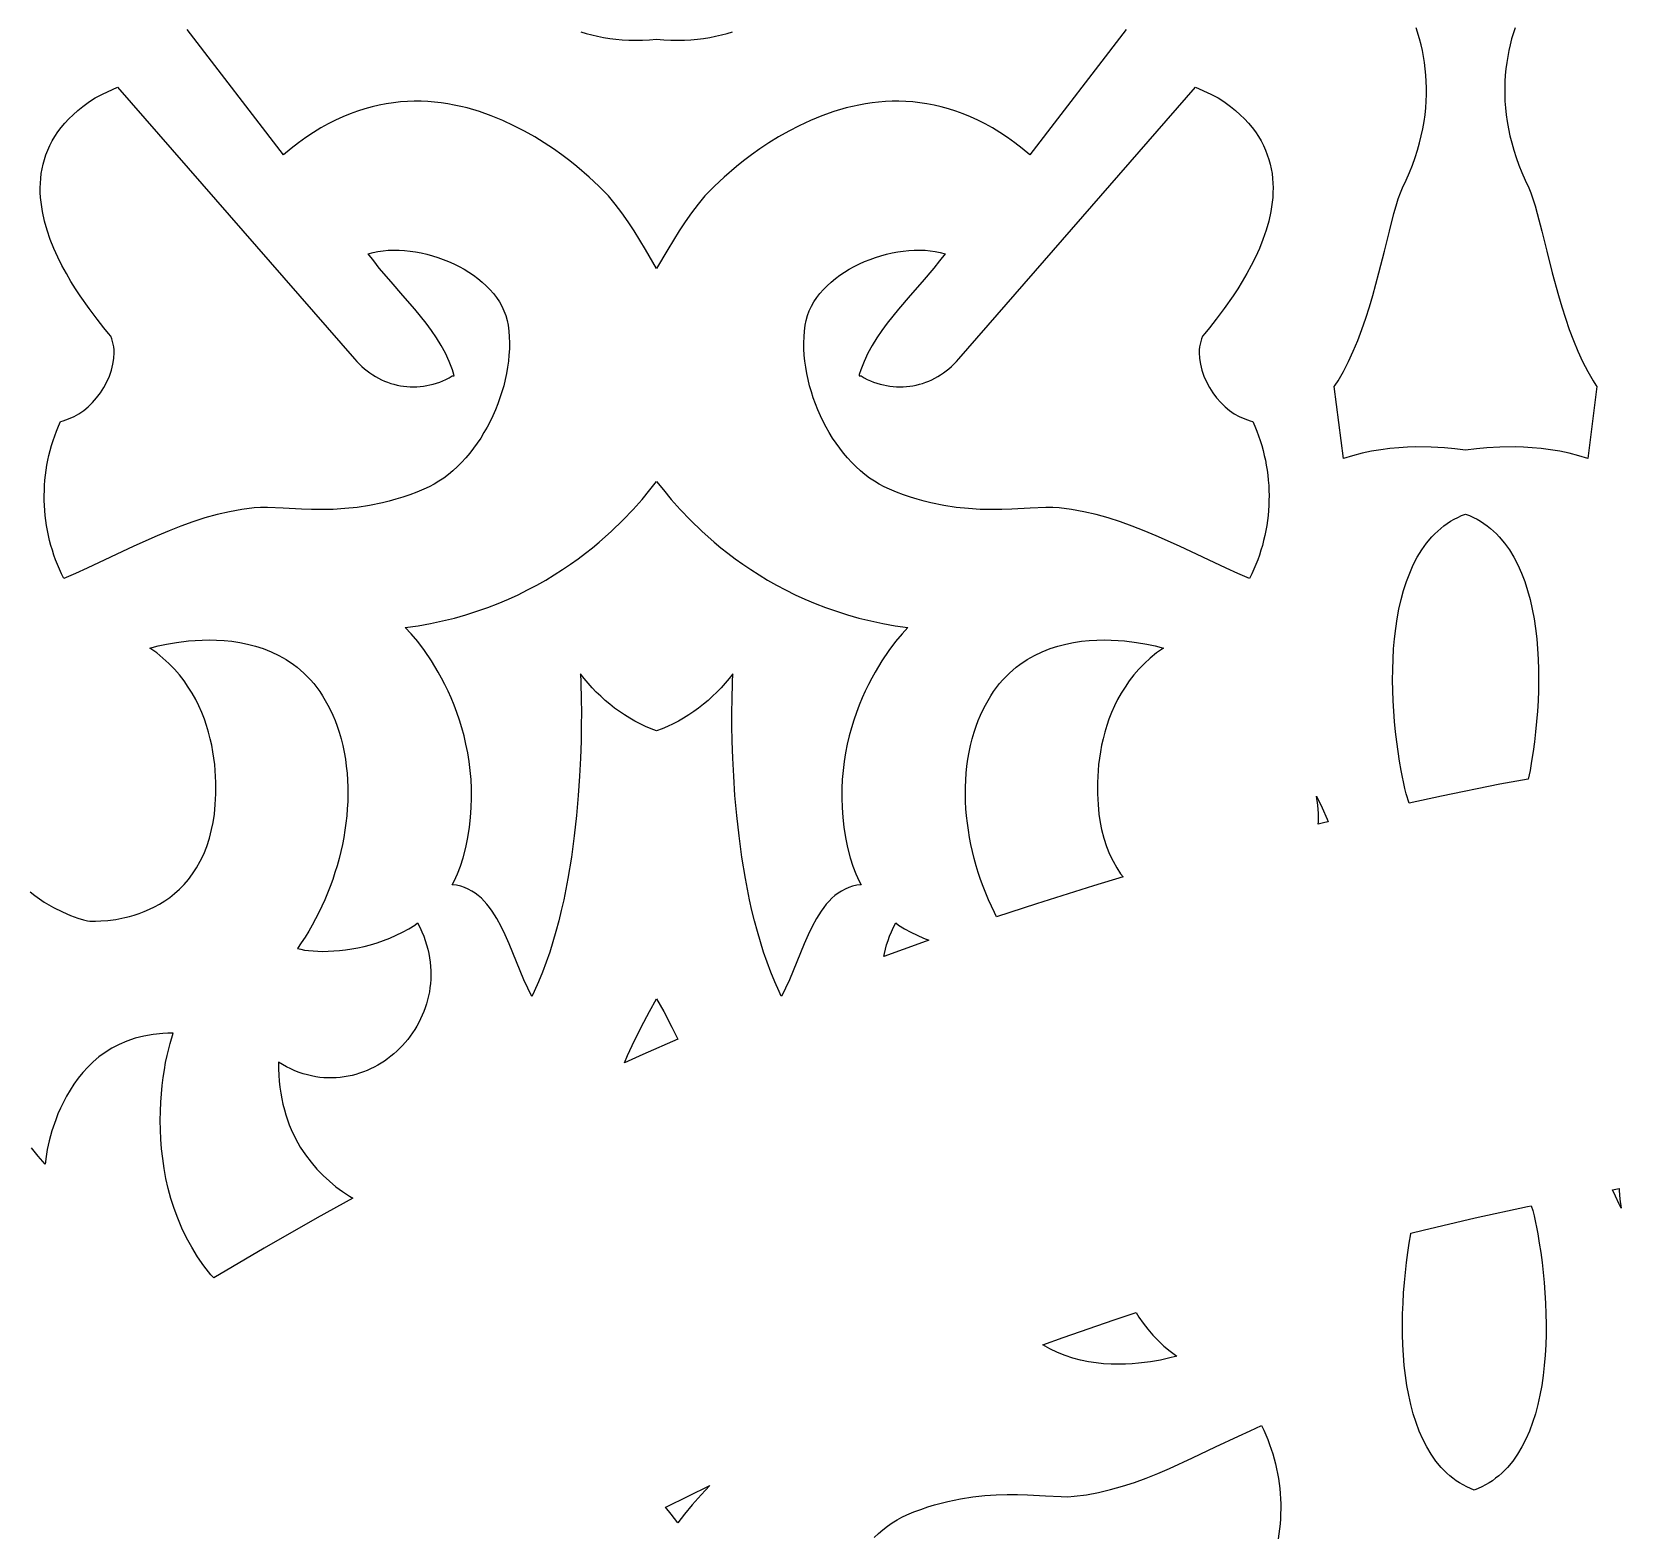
# Model space of a CAD drawing. Extents: x -350 to 350, y -780 to 780.
# Drawn here: x -106.8 to -31, y 580.7 to 652.4 of the extents above; entities that cross this region are included whole.
import ezdxf

# ---------------------------------------------------------------- set-up
doc = ezdxf.new("R2010")
doc.units = 0
doc.layers.add('LAYER_1', color=18, linetype='CONTINUOUS')

msp = doc.modelspace()

# ---------------------------------------------------------------- linework, layer by layer
at = {"layer": 'LAYER_1'}
for points in [[(-54.596, 652.461), (-59.201, 646.485), (-59.556, 646.782), (-59.912, 647.059), (-60.267, 647.315), (-60.621, 647.551), (-60.975, 647.768), (-61.328, 647.965), (-61.68, 648.144), (-62.031, 648.305), (-62.38, 648.449), (-62.728, 648.576), (-63.074, 648.686), (-63.419, 648.781), (-63.761, 648.86), (-64.101, 648.924), (-64.439, 648.974), (-64.774, 649.01), (-65.107, 649.033), (-65.437, 649.042), (-65.763, 649.04), (-66.087, 649.026), (-66.407, 649), (-66.724, 648.964), (-67.037, 648.918), (-67.346, 648.861), (-67.652, 648.796), (-67.953, 648.722), (-68.542, 648.55), (-69.113, 648.349), (-69.663, 648.123), (-70.193, 647.877), (-70.7, 647.615), (-71.183, 647.34), (-71.641, 647.058), (-72.072, 646.771), (-72.476, 646.485), (-72.85, 646.202), (-73.194, 645.928), (-73.786, 645.422), (-74.241, 644.997), (-74.547, 644.689), (-74.695, 644.528), (-75.025, 644.129), (-75.339, 643.716), (-75.639, 643.29), (-75.926, 642.855), (-76.474, 641.964), (-77.001, 641.061), (-77.527, 641.964), (-78.075, 642.855), (-78.362, 643.29), (-78.662, 643.716), (-78.976, 644.129), (-79.306, 644.528), (-79.454, 644.689), (-79.76, 644.997), (-80.215, 645.422), (-80.807, 645.928), (-81.151, 646.202), (-81.525, 646.485), (-81.929, 646.771), (-82.36, 647.058), (-82.818, 647.34), (-83.301, 647.615), (-83.808, 647.877), (-84.338, 648.123), (-84.889, 648.349), (-85.459, 648.55), (-86.048, 648.722), (-86.349, 648.796), (-86.655, 648.861), (-86.964, 648.918), (-87.277, 648.964), (-87.594, 649), (-87.914, 649.026), (-88.238, 649.04), (-88.564, 649.042), (-88.894, 649.033), (-89.227, 649.01), (-89.562, 648.974), (-89.9, 648.924), (-90.24, 648.86), (-90.582, 648.781), (-90.927, 648.686), (-91.273, 648.576), (-91.621, 648.449), (-91.97, 648.305), (-92.321, 648.144), (-92.673, 647.965), (-93.026, 647.768), (-93.38, 647.551), (-93.734, 647.315), (-94.089, 647.059), (-94.445, 646.782), (-94.801, 646.485), (-99.406, 652.461)], [(-80.625, 652.355), (-80.362, 652.276), (-80.093, 652.205), (-79.816, 652.141), (-79.533, 652.087), (-79.242, 652.041), (-78.944, 652.005), (-78.639, 651.978), (-78.326, 651.962), (-78.006, 651.955), (-77.679, 651.959), (-77.344, 651.974), (-77.001, 652.001), (-76.657, 651.974), (-76.322, 651.959), (-75.995, 651.955), (-75.675, 651.962), (-75.363, 651.978), (-75.057, 652.005), (-74.759, 652.041), (-74.469, 652.087), (-74.185, 652.141), (-73.908, 652.205), (-73.639, 652.276), (-73.376, 652.355)], [(-36.041, 652.546), (-36.204, 652.012), (-36.274, 651.737), (-36.337, 651.458), (-36.392, 651.173), (-36.439, 650.884), (-36.477, 650.59), (-36.506, 650.291), (-36.525, 649.987), (-36.535, 649.679), (-36.534, 649.366), (-36.522, 649.048), (-36.499, 648.726), (-36.464, 648.4), (-36.417, 648.069), (-36.358, 647.734), (-36.287, 647.395), (-36.202, 647.052), (-36.103, 646.704), (-35.99, 646.352), (-35.863, 645.996), (-35.721, 645.637), (-35.564, 645.273), (-35.391, 644.905), (-35.29, 644.671), (-35.188, 644.388), (-35.086, 644.06), (-34.982, 643.691), (-34.764, 642.849), (-34.528, 641.894), (-34.266, 640.861), (-33.972, 639.784), (-33.81, 639.239), (-33.636, 638.696), (-33.452, 638.159), (-33.254, 637.631), (-33.042, 637.118), (-32.816, 636.624), (-32.574, 636.152), (-32.316, 635.707), (-32.18, 635.496), (-32.135, 635.43), (-32.573, 631.995), (-33.005, 632.132), (-33.458, 632.251), (-33.909, 632.347), (-34.355, 632.422), (-34.793, 632.479), (-35.22, 632.518), (-35.634, 632.543), (-36.031, 632.555), (-36.761, 632.549), (-37.388, 632.514), (-37.886, 632.468), (-38.4, 632.404), (-38.915, 632.468), (-39.413, 632.514), (-40.04, 632.549), (-40.77, 632.555), (-41.167, 632.543), (-41.581, 632.518), (-42.008, 632.479), (-42.446, 632.422), (-42.892, 632.347), (-43.343, 632.251), (-43.795, 632.132), (-44.227, 631.995), (-44.666, 635.43), (-44.621, 635.496), (-44.485, 635.707), (-44.227, 636.152), (-43.985, 636.624), (-43.759, 637.118), (-43.547, 637.631), (-43.349, 638.159), (-43.164, 638.696), (-42.991, 639.239), (-42.829, 639.784), (-42.535, 640.861), (-42.273, 641.894), (-42.037, 642.849), (-41.819, 643.691), (-41.715, 644.06), (-41.613, 644.388), (-41.511, 644.671), (-41.41, 644.905), (-41.237, 645.273), (-41.08, 645.637), (-40.938, 645.996), (-40.811, 646.352), (-40.698, 646.704), (-40.599, 647.052), (-40.514, 647.395), (-40.442, 647.734), (-40.383, 648.069), (-40.337, 648.4), (-40.302, 648.726), (-40.279, 649.048), (-40.267, 649.366), (-40.266, 649.679), (-40.276, 649.987), (-40.295, 650.291), (-40.324, 650.59), (-40.362, 650.884), (-40.409, 651.173), (-40.464, 651.458), (-40.527, 651.737), (-40.597, 652.012), (-40.76, 652.546)], [(-106.898, 611.336), (-106.678, 611.159), (-106.454, 610.996), (-106.23, 610.846), (-106.006, 610.709), (-105.785, 610.585), (-105.358, 610.373), (-104.966, 610.206), (-104.623, 610.082), (-104.346, 609.997), (-104.151, 609.948), (-104.052, 609.932), (-103.776, 609.931), (-103.516, 609.941), (-103.19, 609.968), (-102.808, 610.019), (-102.383, 610.102), (-102.158, 610.158), (-101.926, 610.225), (-101.689, 610.303), (-101.448, 610.393), (-101.204, 610.497), (-100.96, 610.616), (-100.716, 610.75), (-100.474, 610.9), (-100.235, 611.067), (-100.001, 611.252), (-99.773, 611.456), (-99.553, 611.68), (-99.342, 611.925), (-99.141, 612.192), (-98.952, 612.481), (-98.776, 612.794), (-98.615, 613.132), (-98.47, 613.495), (-98.342, 613.884), (-98.234, 614.3), (-98.166, 614.641), (-98.106, 615.042), (-98.061, 615.498), (-98.035, 616), (-98.033, 616.541), (-98.061, 617.114), (-98.088, 617.41), (-98.125, 617.711), (-98.172, 618.017), (-98.23, 618.325), (-98.299, 618.636), (-98.381, 618.949), (-98.475, 619.262), (-98.583, 619.575), (-98.705, 619.886), (-98.842, 620.196), (-98.995, 620.502), (-99.164, 620.804), (-99.35, 621.1), (-99.553, 621.392), (-99.775, 621.676), (-100.015, 621.952), (-100.276, 622.22), (-100.556, 622.478), (-100.858, 622.725), (-101.181, 622.961), (-100.78, 623.061), (-100.394, 623.144), (-99.906, 623.228), (-99.332, 623.299), (-99.019, 623.324), (-98.691, 623.341), (-98.349, 623.348), (-97.997, 623.341), (-97.636, 623.32), (-97.268, 623.283), (-96.895, 623.228), (-96.52, 623.152), (-96.144, 623.055), (-95.77, 622.934), (-95.399, 622.787), (-95.034, 622.612), (-94.677, 622.408), (-94.329, 622.173), (-94.16, 622.044), (-93.994, 621.905), (-93.831, 621.758), (-93.672, 621.602), (-93.517, 621.437), (-93.366, 621.262), (-93.22, 621.078), (-93.079, 620.884), (-92.943, 620.679), (-92.812, 620.464), (-92.686, 620.239), (-92.567, 620.003), (-92.453, 619.755), (-92.346, 619.497), (-92.245, 619.227), (-92.152, 618.945), (-92.06, 618.63), (-91.98, 618.31), (-91.911, 617.986), (-91.854, 617.659), (-91.809, 617.329), (-91.774, 616.995), (-91.751, 616.659), (-91.738, 616.321), (-91.735, 615.981), (-91.743, 615.64), (-91.762, 615.298), (-91.79, 614.956), (-91.827, 614.613), (-91.875, 614.271), (-91.932, 613.93), (-91.998, 613.589), (-92.073, 613.251), (-92.156, 612.914), (-92.249, 612.579), (-92.349, 612.248), (-92.458, 611.919), (-92.575, 611.594), (-92.7, 611.273), (-92.833, 610.957), (-92.973, 610.645), (-93.12, 610.338), (-93.274, 610.037), (-93.435, 609.742), (-93.603, 609.453), (-93.777, 609.171), (-93.958, 608.896), (-94.145, 608.629), (-93.986, 608.59), (-93.808, 608.557), (-93.612, 608.53), (-93.398, 608.51), (-93.17, 608.498), (-92.927, 608.493), (-92.672, 608.497), (-92.405, 608.51), (-92.129, 608.533), (-91.844, 608.565), (-91.552, 608.609), (-91.254, 608.663), (-90.952, 608.729), (-90.647, 608.808), (-90.341, 608.9), (-90.034, 609.004), (-89.728, 609.123), (-89.426, 609.257), (-89.127, 609.405), (-88.833, 609.569), (-88.546, 609.749), (-88.407, 609.848), (-88.3, 609.639), (-88.204, 609.43), (-88.117, 609.221), (-88.041, 609.012), (-87.975, 608.803), (-87.918, 608.594), (-87.871, 608.385), (-87.834, 608.178), (-87.805, 607.971), (-87.786, 607.765), (-87.775, 607.561), (-87.773, 607.358), (-87.779, 607.156), (-87.794, 606.956), (-87.816, 606.758), (-87.847, 606.563), (-87.885, 606.369), (-87.931, 606.178), (-87.984, 605.99), (-88.044, 605.804), (-88.112, 605.622), (-88.186, 605.443), (-88.266, 605.267), (-88.354, 605.095), (-88.447, 604.926), (-88.547, 604.762), (-88.652, 604.601), (-88.763, 604.445), (-88.88, 604.293), (-89.002, 604.146), (-89.129, 604.004), (-89.262, 603.867), (-89.399, 603.735), (-89.54, 603.608), (-89.687, 603.487), (-89.837, 603.372), (-89.992, 603.262), (-90.15, 603.159), (-90.312, 603.062), (-90.478, 602.971), (-90.647, 602.887), (-90.82, 602.81), (-90.995, 602.74), (-91.173, 602.677), (-91.354, 602.622), (-91.537, 602.574), (-91.723, 602.534), (-91.91, 602.501), (-92.1, 602.477), (-92.291, 602.461), (-92.484, 602.453), (-92.678, 602.454), (-92.874, 602.464), (-93.07, 602.483), (-93.268, 602.511), (-93.466, 602.549), (-93.664, 602.596), (-93.863, 602.652), (-94.062, 602.719), (-94.26, 602.796), (-94.459, 602.883), (-94.657, 602.98), (-94.855, 603.088), (-95.051, 603.207), (-95.047, 602.895), (-95.033, 602.592), (-95.01, 602.297), (-94.978, 602.01), (-94.937, 601.731), (-94.888, 601.46), (-94.831, 601.197), (-94.766, 600.941), (-94.694, 600.693), (-94.614, 600.452), (-94.528, 600.219), (-94.435, 599.993), (-94.231, 599.562), (-94.004, 599.159), (-93.757, 598.782), (-93.492, 598.431), (-93.211, 598.105), (-92.918, 597.803), (-92.614, 597.525), (-92.301, 597.268), (-91.983, 597.034), (-91.661, 596.82), (-91.499, 596.722), (-93.197, 595.787), (-95.726, 594.341), (-98.135, 592.914), (-98.269, 593.066), (-98.604, 593.492), (-98.909, 593.929), (-99.185, 594.375), (-99.434, 594.831), (-99.657, 595.293), (-99.854, 595.76), (-100.027, 596.232), (-100.178, 596.707), (-100.306, 597.183), (-100.414, 597.658), (-100.502, 598.133), (-100.571, 598.604), (-100.623, 599.071), (-100.659, 599.532), (-100.679, 599.986), (-100.686, 600.432), (-100.679, 600.867), (-100.661, 601.291), (-100.631, 601.703), (-100.592, 602.1), (-100.545, 602.481), (-100.49, 602.846), (-100.429, 603.192), (-100.362, 603.518), (-100.218, 604.105), (-100.066, 604.596), (-100.318, 604.593), (-100.562, 604.582), (-101.03, 604.534), (-101.472, 604.455), (-101.889, 604.348), (-102.28, 604.214), (-102.648, 604.056), (-102.992, 603.875), (-103.313, 603.674), (-103.612, 603.454), (-103.891, 603.219), (-104.149, 602.97), (-104.387, 602.709), (-104.606, 602.439), (-104.807, 602.162), (-104.991, 601.879), (-105.158, 601.593), (-105.309, 601.306), (-105.445, 601.02), (-105.567, 600.738), (-105.675, 600.461), (-105.853, 599.932), (-105.985, 599.451), (-106.078, 599.034), (-106.136, 598.7), (-106.177, 598.345), (-106.512, 598.731), (-106.831, 599.118)], [(-66.626, 580.532), (-66.419, 580.724), (-66.206, 580.905), (-65.987, 581.074), (-65.762, 581.23), (-65.531, 581.372), (-65.296, 581.499), (-65.055, 581.612), (-64.721, 581.751), (-64.391, 581.876), (-64.065, 581.989), (-63.744, 582.089), (-63.426, 582.179), (-63.114, 582.257), (-62.503, 582.384), (-61.913, 582.475), (-61.344, 582.535), (-60.797, 582.569), (-60.275, 582.582), (-59.777, 582.578), (-59.305, 582.562), (-58.443, 582.516), (-57.7, 582.482), (-57.376, 582.481), (-57.085, 582.498), (-56.497, 582.574), (-55.916, 582.682), (-55.34, 582.818), (-54.769, 582.98), (-54.203, 583.165), (-53.642, 583.37), (-53.084, 583.592), (-52.529, 583.828), (-51.426, 584.33), (-50.33, 584.854), (-49.236, 585.375), (-48.688, 585.627), (-48.139, 585.87), (-48.033, 585.65), (-47.933, 585.428), (-47.84, 585.203), (-47.753, 584.976), (-47.673, 584.748), (-47.6, 584.517), (-47.533, 584.285), (-47.472, 584.051), (-47.418, 583.816), (-47.37, 583.58), (-47.329, 583.343), (-47.295, 583.104), (-47.267, 582.865), (-47.245, 582.626), (-47.23, 582.385), (-47.222, 582.145), (-47.22, 581.904), (-47.225, 581.664), (-47.236, 581.423), (-47.254, 581.183), (-47.278, 580.944), (-47.309, 580.704), (-47.346, 580.466)]]:
    msp.add_lwpolyline(points, dxfattribs=at)
for points in [[(-91.413, 636.757), (-91.302, 636.629), (-91.187, 636.507), (-91.067, 636.391), (-90.944, 636.281), (-90.816, 636.178), (-90.686, 636.081), (-90.551, 635.99), (-90.414, 635.907), (-90.274, 635.829), (-90.131, 635.758), (-89.985, 635.694), (-89.838, 635.636), (-89.688, 635.585), (-89.537, 635.541), (-89.384, 635.503), (-89.23, 635.473), (-89.074, 635.449), (-88.918, 635.432), (-88.761, 635.422), (-88.603, 635.418), (-88.446, 635.422), (-88.288, 635.433), (-88.131, 635.451), (-87.974, 635.476), (-87.817, 635.508), (-87.662, 635.547), (-87.507, 635.594), (-87.354, 635.648), (-87.203, 635.709), (-87.053, 635.777), (-86.906, 635.853), (-86.76, 635.937), (-86.657, 635.937), (-86.671, 636.015), (-86.736, 636.235), (-86.896, 636.634), (-87.079, 637.018), (-87.283, 637.391), (-87.507, 637.753), (-87.746, 638.105), (-88, 638.45), (-88.265, 638.788), (-88.539, 639.12), (-89.104, 639.776), (-89.676, 640.428), (-90.234, 641.088), (-90.503, 641.424), (-90.76, 641.766), (-90.533, 641.827), (-90.298, 641.875), (-90.055, 641.91), (-89.806, 641.932), (-89.552, 641.942), (-89.294, 641.939), (-89.032, 641.924), (-88.768, 641.897), (-88.502, 641.858), (-88.235, 641.808), (-87.969, 641.748), (-87.704, 641.676), (-87.441, 641.594), (-87.182, 641.501), (-86.926, 641.398), (-86.675, 641.286), (-86.43, 641.164), (-86.192, 641.032), (-85.961, 640.892), (-85.739, 640.742), (-85.527, 640.584), (-85.325, 640.418), (-85.135, 640.244), (-84.957, 640.062), (-84.793, 639.872), (-84.642, 639.675), (-84.507, 639.471), (-84.388, 639.26), (-84.285, 639.043), (-84.201, 638.819), (-84.136, 638.589), (-84.09, 638.354), (-84.056, 638.078), (-84.035, 637.797), (-84.026, 637.513), (-84.03, 637.225), (-84.046, 636.935), (-84.074, 636.644), (-84.114, 636.351), (-84.164, 636.057), (-84.226, 635.764), (-84.299, 635.471), (-84.382, 635.18), (-84.476, 634.891), (-84.58, 634.605), (-84.693, 634.322), (-84.816, 634.043), (-84.948, 633.768), (-85.089, 633.499), (-85.239, 633.236), (-85.397, 632.979), (-85.564, 632.729), (-85.738, 632.488), (-85.921, 632.255), (-86.11, 632.031), (-86.307, 631.816), (-86.51, 631.612), (-86.721, 631.42), (-86.937, 631.239), (-87.16, 631.07), (-87.388, 630.914), (-87.622, 630.772), (-87.862, 630.645), (-88.106, 630.532), (-88.445, 630.393), (-88.781, 630.268), (-89.112, 630.155), (-89.438, 630.055), (-89.76, 629.965), (-90.078, 629.887), (-90.698, 629.76), (-91.297, 629.669), (-91.875, 629.609), (-92.43, 629.575), (-92.962, 629.562), (-93.467, 629.566), (-93.947, 629.582), (-94.821, 629.628), (-95.576, 629.662), (-95.905, 629.663), (-96.201, 629.646), (-96.798, 629.57), (-97.389, 629.462), (-97.974, 629.326), (-98.553, 629.164), (-99.128, 628.979), (-99.698, 628.774), (-100.265, 628.552), (-100.829, 628.316), (-101.949, 627.814), (-103.062, 627.29), (-104.174, 626.769), (-104.73, 626.517), (-105.287, 626.274), (-105.395, 626.494), (-105.496, 626.716), (-105.591, 626.941), (-105.679, 627.168), (-105.76, 627.396), (-105.835, 627.627), (-105.903, 627.859), (-105.965, 628.093), (-106.02, 628.328), (-106.068, 628.564), (-106.11, 628.801), (-106.145, 629.04), (-106.173, 629.279), (-106.195, 629.518), (-106.21, 629.759), (-106.219, 629.999), (-106.221, 630.24), (-106.216, 630.48), (-106.205, 630.721), (-106.187, 630.961), (-106.162, 631.201), (-106.13, 631.44), (-106.092, 631.678), (-106.048, 631.915), (-105.996, 632.152), (-105.938, 632.387), (-105.874, 632.621), (-105.802, 632.853), (-105.724, 633.083), (-105.639, 633.312), (-105.548, 633.539), (-105.45, 633.764), (-105.323, 633.801), (-105.063, 633.895), (-104.795, 634.009), (-104.564, 634.132), (-104.34, 634.285), (-104.123, 634.464), (-103.916, 634.668), (-103.722, 634.892), (-103.542, 635.133), (-103.38, 635.389), (-103.237, 635.657), (-103.115, 635.932), (-103.017, 636.213), (-102.945, 636.496), (-102.901, 636.777), (-102.887, 637.055), (-102.892, 637.191), (-102.906, 637.325), (-102.928, 637.456), (-102.96, 637.584), (-103, 637.709), (-103.05, 637.83), (-103.15, 637.967), (-103.373, 638.241), (-103.691, 638.64), (-104.078, 639.15), (-104.506, 639.756), (-104.726, 640.092), (-104.947, 640.447), (-105.165, 640.819), (-105.376, 641.208), (-105.576, 641.61), (-105.763, 642.025), (-105.933, 642.451), (-106.083, 642.886), (-106.209, 643.328), (-106.308, 643.776), (-106.376, 644.228), (-106.398, 644.455), (-106.41, 644.682), (-106.414, 644.91), (-106.407, 645.137), (-106.39, 645.365), (-106.363, 645.591), (-106.325, 645.818), (-106.275, 646.043), (-106.213, 646.267), (-106.139, 646.49), (-106.052, 646.711), (-105.952, 646.93), (-105.838, 647.148), (-105.711, 647.363), (-105.569, 647.576), (-105.412, 647.787), (-105.239, 647.995), (-105.051, 648.199), (-104.847, 648.401), (-104.626, 648.599), (-104.388, 648.793), (-104.133, 648.984), (-103.968, 649.095), (-103.798, 649.198), (-103.446, 649.385), (-102.719, 649.709)], [(-50.555, 649.385), (-50.203, 649.198), (-50.033, 649.095), (-49.868, 648.984), (-49.613, 648.793), (-49.375, 648.599), (-49.154, 648.401), (-48.95, 648.199), (-48.762, 647.995), (-48.589, 647.787), (-48.432, 647.576), (-48.29, 647.363), (-48.163, 647.148), (-48.049, 646.93), (-47.949, 646.711), (-47.862, 646.49), (-47.788, 646.267), (-47.726, 646.043), (-47.676, 645.818), (-47.638, 645.591), (-47.611, 645.365), (-47.594, 645.137), (-47.587, 644.91), (-47.591, 644.682), (-47.603, 644.455), (-47.625, 644.228), (-47.693, 643.776), (-47.792, 643.328), (-47.918, 642.886), (-48.068, 642.451), (-48.238, 642.025), (-48.425, 641.61), (-48.625, 641.208), (-48.836, 640.819), (-49.054, 640.447), (-49.275, 640.092), (-49.496, 639.756), (-49.923, 639.15), (-50.31, 638.64), (-50.628, 638.241), (-50.851, 637.967), (-50.951, 637.83), (-51.001, 637.709), (-51.041, 637.584), (-51.073, 637.456), (-51.095, 637.325), (-51.109, 637.191), (-51.114, 637.055), (-51.101, 636.777), (-51.056, 636.496), (-50.984, 636.213), (-50.886, 635.932), (-50.764, 635.657), (-50.621, 635.389), (-50.459, 635.133), (-50.279, 634.892), (-50.085, 634.668), (-49.878, 634.464), (-49.662, 634.285), (-49.437, 634.132), (-49.206, 634.009), (-48.938, 633.895), (-48.678, 633.801), (-48.551, 633.764), (-48.453, 633.539), (-48.362, 633.312), (-48.277, 633.083), (-48.199, 632.853), (-48.127, 632.621), (-48.063, 632.387), (-48.005, 632.152), (-47.953, 631.915), (-47.909, 631.678), (-47.871, 631.44), (-47.839, 631.201), (-47.815, 630.961), (-47.796, 630.721), (-47.785, 630.48), (-47.78, 630.24), (-47.782, 629.999), (-47.791, 629.759), (-47.806, 629.518), (-47.828, 629.279), (-47.856, 629.04), (-47.891, 628.801), (-47.933, 628.564), (-47.981, 628.328), (-48.036, 628.093), (-48.098, 627.859), (-48.166, 627.627), (-48.241, 627.396), (-48.322, 627.168), (-48.41, 626.941), (-48.505, 626.716), (-48.606, 626.494), (-48.714, 626.274), (-49.271, 626.517), (-49.827, 626.769), (-50.939, 627.29), (-52.053, 627.814), (-53.172, 628.316), (-53.736, 628.552), (-54.303, 628.774), (-54.873, 628.979), (-55.448, 629.164), (-56.027, 629.326), (-56.612, 629.462), (-57.203, 629.57), (-57.8, 629.646), (-58.096, 629.663), (-58.425, 629.662), (-59.18, 629.628), (-60.054, 629.582), (-60.534, 629.566), (-61.04, 629.562), (-61.571, 629.575), (-62.126, 629.609), (-62.704, 629.669), (-63.303, 629.76), (-63.924, 629.887), (-64.241, 629.965), (-64.563, 630.055), (-64.89, 630.155), (-65.221, 630.268), (-65.556, 630.393), (-65.895, 630.532), (-66.139, 630.645), (-66.379, 630.772), (-66.613, 630.914), (-66.841, 631.07), (-67.064, 631.239), (-67.281, 631.42), (-67.491, 631.612), (-67.694, 631.816), (-67.891, 632.031), (-68.081, 632.255), (-68.263, 632.488), (-68.437, 632.729), (-68.604, 632.979), (-68.762, 633.236), (-68.912, 633.499), (-69.053, 633.768), (-69.185, 634.043), (-69.308, 634.322), (-69.421, 634.605), (-69.525, 634.891), (-69.619, 635.18), (-69.702, 635.471), (-69.775, 635.764), (-69.837, 636.057), (-69.887, 636.351), (-69.927, 636.644), (-69.955, 636.935), (-69.971, 637.225), (-69.975, 637.513), (-69.966, 637.797), (-69.945, 638.078), (-69.911, 638.354), (-69.865, 638.589), (-69.8, 638.819), (-69.716, 639.043), (-69.614, 639.26), (-69.494, 639.471), (-69.359, 639.675), (-69.209, 639.872), (-69.044, 640.062), (-68.866, 640.244), (-68.676, 640.418), (-68.474, 640.584), (-68.262, 640.742), (-68.04, 640.892), (-67.809, 641.032), (-67.571, 641.164), (-67.326, 641.286), (-67.075, 641.398), (-66.82, 641.501), (-66.56, 641.594), (-66.297, 641.676), (-66.032, 641.748), (-65.766, 641.808), (-65.499, 641.858), (-65.233, 641.897), (-64.969, 641.924), (-64.707, 641.939), (-64.449, 641.942), (-64.195, 641.932), (-63.946, 641.91), (-63.704, 641.875), (-63.468, 641.827), (-63.241, 641.766), (-63.499, 641.424), (-63.767, 641.088), (-64.325, 640.428), (-64.897, 639.776), (-65.462, 639.12), (-65.736, 638.788), (-66.001, 638.45), (-66.255, 638.105), (-66.494, 637.753), (-66.718, 637.391), (-66.922, 637.018), (-67.105, 636.634), (-67.265, 636.235), (-67.33, 636.015), (-67.344, 635.937), (-67.241, 635.937), (-67.095, 635.853), (-66.948, 635.777), (-66.798, 635.709), (-66.647, 635.648), (-66.494, 635.594), (-66.339, 635.547), (-66.184, 635.508), (-66.028, 635.476), (-65.871, 635.451), (-65.713, 635.433), (-65.555, 635.422), (-65.398, 635.418), (-65.24, 635.422), (-65.083, 635.432), (-64.927, 635.449), (-64.772, 635.473), (-64.617, 635.503), (-64.464, 635.541), (-64.313, 635.585), (-64.163, 635.636), (-64.016, 635.694), (-63.87, 635.758), (-63.727, 635.829), (-63.587, 635.907), (-63.45, 635.99), (-63.316, 636.081), (-63.185, 636.178), (-63.057, 636.281), (-62.934, 636.391), (-62.815, 636.507), (-62.699, 636.629), (-62.589, 636.757), (-51.282, 649.709)], [(-76.679, 630.5), (-76.304, 630.051), (-75.874, 629.569), (-75.39, 629.064), (-74.849, 628.543), (-74.252, 628.013), (-73.932, 627.748), (-73.598, 627.483), (-73.249, 627.22), (-72.885, 626.959), (-72.507, 626.702), (-72.114, 626.45), (-71.706, 626.203), (-71.283, 625.963), (-70.845, 625.73), (-70.392, 625.506), (-69.924, 625.291), (-69.44, 625.087), (-68.941, 624.894), (-68.426, 624.713), (-67.896, 624.545), (-67.35, 624.391), (-66.788, 624.253), (-66.211, 624.131), (-65.617, 624.026), (-65.008, 623.939), (-65.293, 623.636), (-65.601, 623.27), (-65.922, 622.843), (-66.251, 622.357), (-66.577, 621.816), (-66.737, 621.526), (-66.894, 621.223), (-67.046, 620.907), (-67.193, 620.578), (-67.333, 620.238), (-67.466, 619.886), (-67.591, 619.523), (-67.706, 619.149), (-67.81, 618.765), (-67.904, 618.37), (-67.984, 617.965), (-68.052, 617.551), (-68.105, 617.127), (-68.142, 616.695), (-68.163, 616.254), (-68.167, 615.804), (-68.152, 615.347), (-68.118, 614.881), (-68.063, 614.409), (-67.987, 613.93), (-67.889, 613.444), (-67.767, 612.951), (-67.646, 612.558), (-67.503, 612.186), (-67.339, 611.836), (-67.248, 611.672), (-67.454, 611.642), (-67.649, 611.597), (-67.835, 611.536), (-68.012, 611.46), (-68.18, 611.371), (-68.339, 611.268), (-68.491, 611.154), (-68.636, 611.027), (-68.774, 610.889), (-68.905, 610.741), (-69.03, 610.584), (-69.15, 610.417), (-69.374, 610.061), (-69.582, 609.678), (-69.775, 609.274), (-69.959, 608.855), (-70.31, 607.993), (-70.663, 607.14), (-70.85, 606.73), (-71.029, 606.375), (-71.058, 606.363), (-71.162, 606.579), (-71.364, 607.032), (-71.553, 607.497), (-71.73, 607.971), (-71.896, 608.454), (-72.051, 608.944), (-72.195, 609.441), (-72.328, 609.942), (-72.452, 610.447), (-72.566, 610.956), (-72.671, 611.465), (-72.768, 611.975), (-72.935, 612.992), (-73.071, 613.996), (-73.18, 614.98), (-73.263, 615.932), (-73.324, 616.845), (-73.367, 617.708), (-73.393, 618.513), (-73.406, 619.251), (-73.408, 619.911), (-73.404, 620.486), (-73.385, 621.34), (-73.373, 621.738), (-73.547, 621.509), (-73.73, 621.287), (-73.922, 621.07), (-74.122, 620.861), (-74.33, 620.659), (-74.545, 620.464), (-74.767, 620.277), (-74.996, 620.098), (-75.23, 619.928), (-75.47, 619.767), (-75.715, 619.615), (-75.965, 619.472), (-76.218, 619.34), (-76.476, 619.218), (-76.737, 619.106), (-77.001, 619.005), (-77.264, 619.106), (-77.525, 619.218), (-77.783, 619.34), (-78.036, 619.472), (-78.286, 619.615), (-78.531, 619.767), (-78.771, 619.928), (-79.006, 620.098), (-79.234, 620.277), (-79.456, 620.464), (-79.671, 620.659), (-79.879, 620.861), (-80.079, 621.07), (-80.271, 621.287), (-80.454, 621.509), (-80.628, 621.738), (-80.616, 621.34), (-80.597, 620.486), (-80.593, 619.911), (-80.595, 619.251), (-80.608, 618.513), (-80.635, 617.708), (-80.677, 616.845), (-80.738, 615.932), (-80.822, 614.98), (-80.93, 613.996), (-81.066, 612.992), (-81.234, 611.975), (-81.33, 611.465), (-81.435, 610.956), (-81.549, 610.447), (-81.673, 609.942), (-81.806, 609.441), (-81.951, 608.944), (-82.105, 608.454), (-82.271, 607.971), (-82.448, 607.497), (-82.638, 607.032), (-82.839, 606.579), (-82.954, 606.34), (-83.152, 606.73), (-83.338, 607.14), (-83.691, 607.993), (-84.042, 608.855), (-84.226, 609.274), (-84.42, 609.678), (-84.627, 610.061), (-84.851, 610.417), (-84.971, 610.584), (-85.096, 610.741), (-85.227, 610.889), (-85.365, 611.027), (-85.51, 611.154), (-85.662, 611.268), (-85.822, 611.371), (-85.99, 611.46), (-86.166, 611.536), (-86.352, 611.597), (-86.548, 611.642), (-86.753, 611.672), (-86.662, 611.836), (-86.498, 612.186), (-86.355, 612.558), (-86.234, 612.951), (-86.112, 613.444), (-86.014, 613.93), (-85.938, 614.409), (-85.883, 614.881), (-85.849, 615.347), (-85.834, 615.804), (-85.838, 616.254), (-85.859, 616.695), (-85.896, 617.127), (-85.949, 617.551), (-86.017, 617.965), (-86.098, 618.37), (-86.191, 618.765), (-86.295, 619.149), (-86.411, 619.523), (-86.535, 619.886), (-86.668, 620.238), (-86.808, 620.578), (-86.955, 620.907), (-87.107, 621.223), (-87.264, 621.526), (-87.424, 621.816), (-87.75, 622.357), (-88.079, 622.843), (-88.4, 623.27), (-88.708, 623.636), (-88.993, 623.939), (-88.384, 624.026), (-87.79, 624.131), (-87.213, 624.253), (-86.651, 624.391), (-86.105, 624.545), (-85.575, 624.713), (-85.06, 624.894), (-84.561, 625.087), (-84.077, 625.291), (-83.609, 625.506), (-83.156, 625.73), (-82.718, 625.963), (-82.295, 626.203), (-81.887, 626.45), (-81.494, 626.702), (-81.116, 626.959), (-80.752, 627.22), (-80.403, 627.483), (-80.069, 627.748), (-79.749, 628.013), (-79.152, 628.543), (-78.611, 629.064), (-78.127, 629.569), (-77.697, 630.051), (-77.322, 630.5), (-77.001, 630.911)], [(-38.212, 629.276), (-38.031, 629.193), (-37.856, 629.103), (-37.686, 629.005), (-37.523, 628.9), (-37.366, 628.787), (-37.214, 628.666), (-37.068, 628.539), (-36.928, 628.405), (-36.793, 628.264), (-36.54, 627.964), (-36.308, 627.639), (-36.096, 627.291), (-35.904, 626.923), (-35.732, 626.535), (-35.578, 626.129), (-35.442, 625.707), (-35.323, 625.27), (-35.221, 624.82), (-35.135, 624.358), (-35.064, 623.887), (-35.008, 623.407), (-34.966, 622.92), (-34.938, 622.428), (-34.922, 621.932), (-34.918, 621.434), (-34.926, 620.936), (-34.945, 620.438), (-34.974, 619.943), (-35.013, 619.453), (-35.06, 618.968), (-35.116, 618.49), (-35.18, 618.022), (-35.25, 617.564), (-35.327, 617.118), (-35.408, 616.713), (-36.761, 616.46), (-39.556, 615.895), (-41.098, 615.559), (-41.229, 616.006), (-41.304, 616.268), (-41.474, 617.118), (-41.551, 617.564), (-41.621, 618.022), (-41.685, 618.49), (-41.741, 618.968), (-41.788, 619.453), (-41.827, 619.943), (-41.856, 620.438), (-41.875, 620.936), (-41.883, 621.434), (-41.879, 621.932), (-41.863, 622.428), (-41.835, 622.92), (-41.793, 623.407), (-41.737, 623.887), (-41.666, 624.358), (-41.58, 624.82), (-41.478, 625.27), (-41.359, 625.707), (-41.223, 626.129), (-41.069, 626.535), (-40.897, 626.923), (-40.705, 627.291), (-40.493, 627.639), (-40.261, 627.964), (-40.008, 628.264), (-39.873, 628.405), (-39.733, 628.539), (-39.587, 628.666), (-39.435, 628.787), (-39.278, 628.9), (-39.114, 629.005), (-38.945, 629.103), (-38.77, 629.193), (-38.589, 629.276), (-38.4, 629.35)], [(-55.31, 623.341), (-54.982, 623.324), (-54.669, 623.299), (-54.096, 623.228), (-53.607, 623.144), (-53.221, 623.061), (-52.82, 622.961), (-53.143, 622.725), (-53.445, 622.478), (-53.725, 622.22), (-53.986, 621.952), (-54.226, 621.676), (-54.448, 621.392), (-54.651, 621.1), (-54.837, 620.804), (-55.006, 620.502), (-55.159, 620.196), (-55.296, 619.886), (-55.418, 619.575), (-55.526, 619.262), (-55.621, 618.949), (-55.702, 618.636), (-55.771, 618.325), (-55.829, 618.017), (-55.876, 617.711), (-55.913, 617.41), (-55.94, 617.114), (-55.968, 616.541), (-55.967, 616), (-55.94, 615.498), (-55.895, 615.042), (-55.835, 614.641), (-55.767, 614.3), (-55.659, 613.884), (-55.531, 613.495), (-55.386, 613.132), (-55.225, 612.794), (-55.049, 612.481), (-54.86, 612.192), (-54.746, 612.04), (-56.15, 611.622), (-58.882, 610.763), (-60.777, 610.135), (-60.881, 610.338), (-61.028, 610.645), (-61.168, 610.957), (-61.301, 611.273), (-61.426, 611.594), (-61.543, 611.919), (-61.652, 612.248), (-61.752, 612.579), (-61.845, 612.914), (-61.929, 613.251), (-62.003, 613.589), (-62.069, 613.93), (-62.126, 614.271), (-62.174, 614.613), (-62.211, 614.956), (-62.24, 615.298), (-62.258, 615.64), (-62.266, 615.981), (-62.263, 616.321), (-62.25, 616.659), (-62.227, 616.995), (-62.192, 617.329), (-62.147, 617.659), (-62.09, 617.986), (-62.021, 618.31), (-61.941, 618.63), (-61.849, 618.945), (-61.756, 619.227), (-61.655, 619.497), (-61.548, 619.755), (-61.434, 620.003), (-61.315, 620.239), (-61.189, 620.464), (-61.058, 620.679), (-60.922, 620.884), (-60.781, 621.078), (-60.635, 621.262), (-60.484, 621.437), (-60.329, 621.602), (-60.17, 621.758), (-60.007, 621.905), (-59.841, 622.044), (-59.672, 622.173), (-59.324, 622.408), (-58.967, 622.612), (-58.602, 622.787), (-58.231, 622.934), (-57.857, 623.055), (-57.481, 623.152), (-57.106, 623.228), (-56.733, 623.283), (-56.365, 623.32), (-56.004, 623.341), (-55.652, 623.348)], [(-45.419, 615.709), (-45.238, 615.336), (-45, 614.795), (-44.954, 614.677), (-45.123, 614.638), (-45.435, 614.56), (-45.426, 614.67), (-45.426, 615.061), (-45.457, 615.471), (-45.52, 615.901)], [(-65.455, 609.749), (-65.168, 609.569), (-64.874, 609.405), (-64.576, 609.257), (-64.273, 609.123), (-64.015, 609.023), (-64.312, 608.92), (-66.155, 608.247), (-66.13, 608.385), (-66.083, 608.594), (-66.026, 608.803), (-65.96, 609.012), (-65.884, 609.221), (-65.798, 609.43), (-65.701, 609.639), (-65.594, 609.848)], [(-76.665, 605.626), (-76.27, 604.881), (-75.988, 604.31), (-77.665, 603.579), (-78.537, 603.183), (-78.388, 603.519), (-78.165, 604.003), (-77.732, 604.881), (-77.336, 605.626), (-77.001, 606.221)], [(-31.068, 597.083), (-31.037, 596.673), (-30.975, 596.243), (-31.075, 596.435), (-31.253, 596.808), (-31.388, 597.118), (-31.068, 597.178)], [(-35.2, 596.138), (-35.126, 595.876), (-34.959, 595.026), (-34.883, 594.58), (-34.814, 594.122), (-34.751, 593.654), (-34.696, 593.176), (-34.65, 592.691), (-34.612, 592.201), (-34.583, 591.706), (-34.564, 591.208), (-34.557, 590.71), (-34.56, 590.212), (-34.576, 589.716), (-34.604, 589.224), (-34.645, 588.737), (-34.7, 588.257), (-34.77, 587.786), (-34.855, 587.324), (-34.955, 586.874), (-35.072, 586.437), (-35.206, 586.015), (-35.358, 585.609), (-35.528, 585.221), (-35.716, 584.853), (-35.925, 584.505), (-36.153, 584.181), (-36.403, 583.88), (-36.535, 583.739), (-36.673, 583.605), (-36.817, 583.478), (-36.966, 583.357), (-37.121, 583.244), (-37.282, 583.139), (-37.449, 583.041), (-37.621, 582.951), (-37.8, 582.868), (-37.985, 582.794), (-38.171, 582.868), (-38.349, 582.951), (-38.521, 583.041), (-38.688, 583.139), (-38.849, 583.244), (-39.004, 583.357), (-39.153, 583.478), (-39.297, 583.605), (-39.435, 583.739), (-39.567, 583.88), (-39.817, 584.181), (-40.045, 584.505), (-40.254, 584.853), (-40.443, 585.221), (-40.612, 585.609), (-40.764, 586.015), (-40.898, 586.437), (-41.015, 586.874), (-41.115, 587.324), (-41.2, 587.786), (-41.27, 588.257), (-41.325, 588.737), (-41.366, 589.224), (-41.394, 589.716), (-41.41, 590.212), (-41.413, 590.71), (-41.406, 591.208), (-41.387, 591.706), (-41.358, 592.201), (-41.32, 592.691), (-41.274, 593.176), (-41.219, 593.654), (-41.156, 594.122), (-41.087, 594.58), (-41.011, 595.026), (-41.006, 595.052), (-40.427, 595.196), (-37.939, 595.778), (-35.443, 596.322), (-35.264, 596.358)], [(-53.985, 591.044), (-53.785, 590.753), (-53.567, 590.468), (-53.33, 590.192), (-53.073, 589.924), (-52.797, 589.666), (-52.5, 589.419), (-52.182, 589.183), (-52.577, 589.083), (-52.957, 589), (-53.438, 588.916), (-54.002, 588.845), (-54.311, 588.82), (-54.634, 588.803), (-54.97, 588.796), (-55.317, 588.803), (-55.672, 588.824), (-56.035, 588.861), (-56.402, 588.916), (-56.771, 588.992), (-57.141, 589.089), (-57.51, 589.21), (-57.875, 589.357), (-58.234, 589.532), (-58.568, 589.725), (-57.597, 590.08), (-55.174, 590.923), (-54.125, 591.27)], [(-74.88, 582.575), (-75.303, 582.093), (-75.672, 581.644), (-75.989, 581.233), (-76.306, 581.644), (-76.576, 581.973), (-76.538, 581.993), (-74.468, 583.011)]]:
    msp.add_lwpolyline(points, close=True, dxfattribs=at)

doc.saveas('drawing.dxf')
